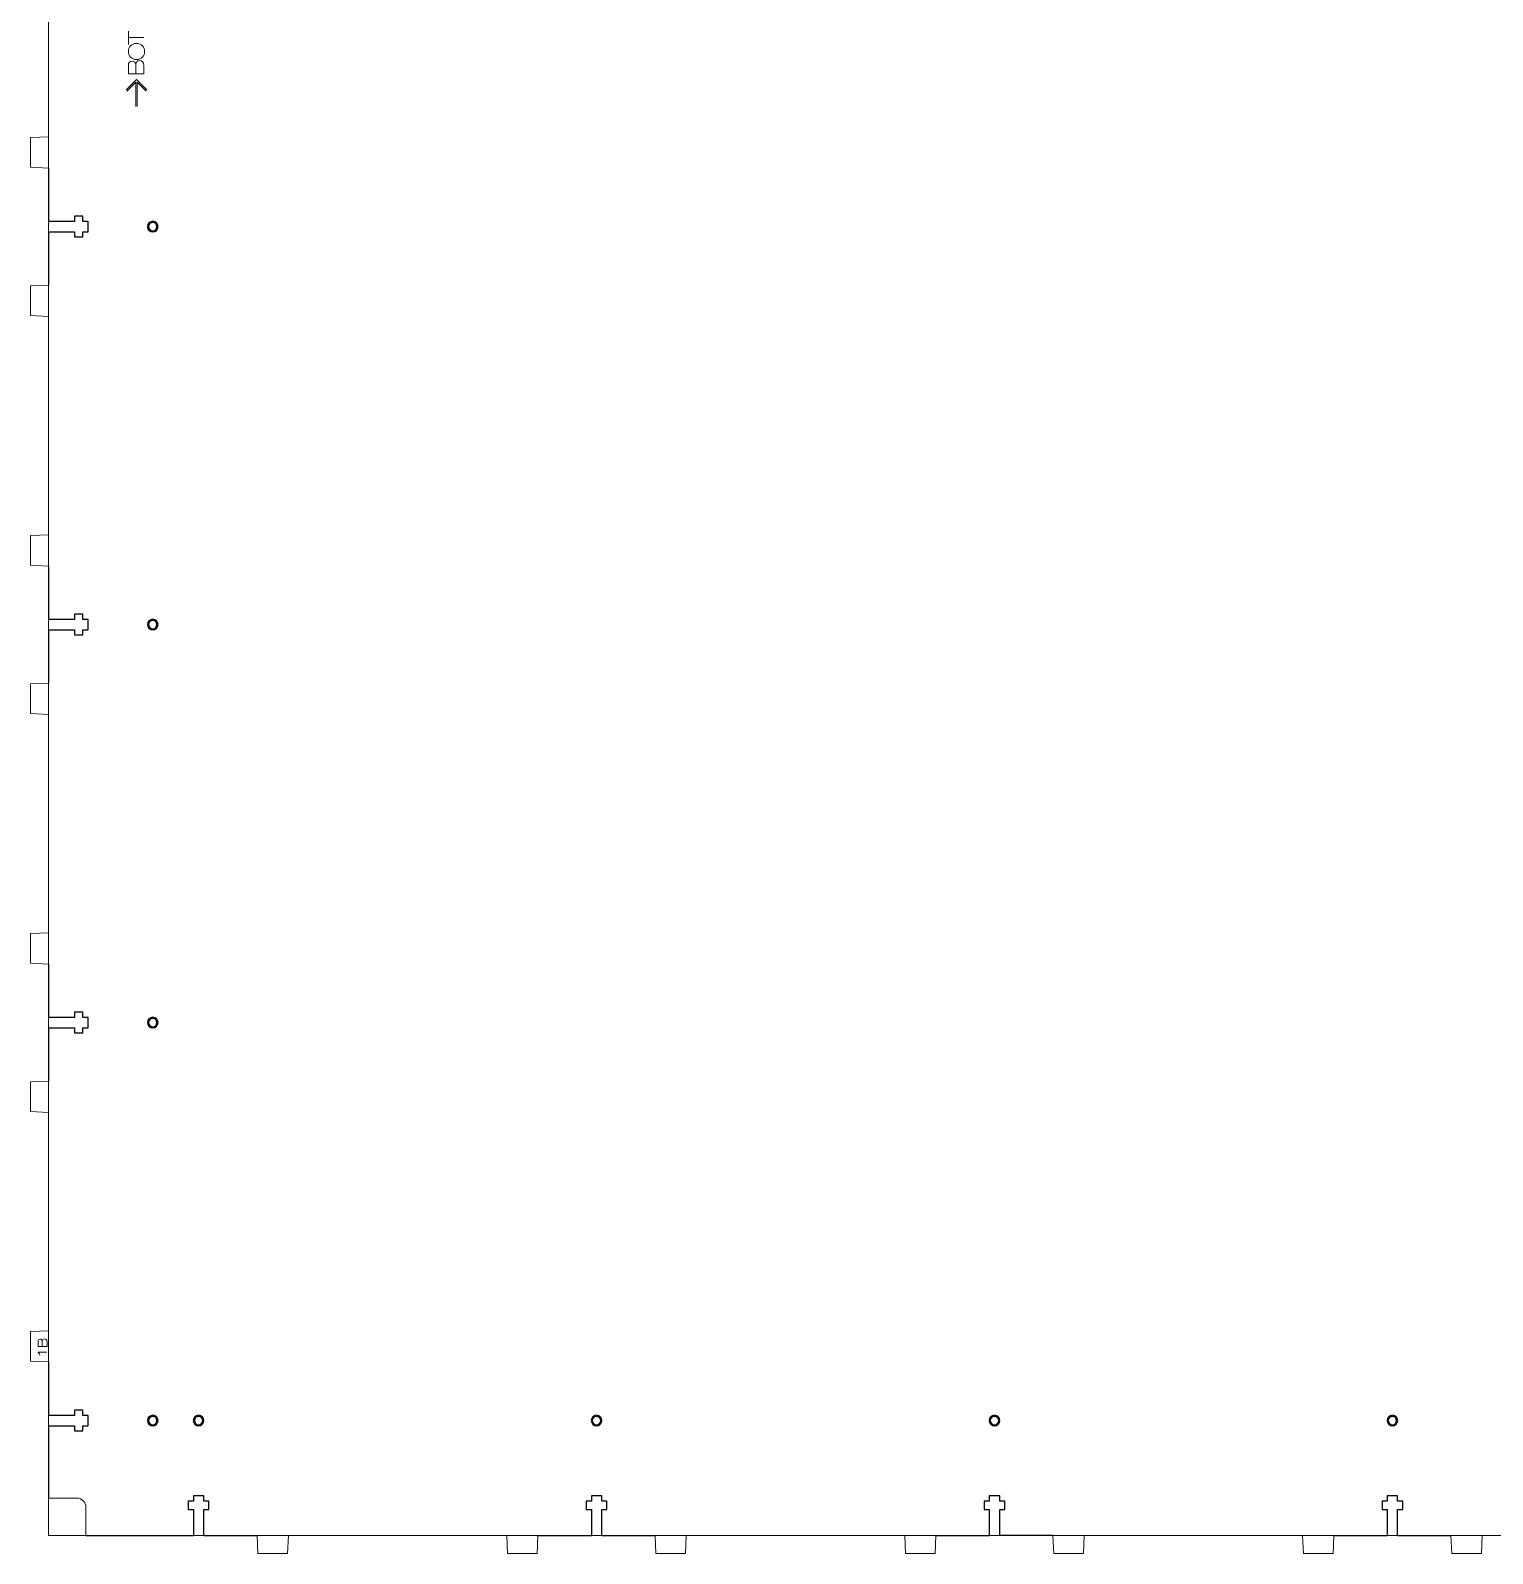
# Model space of a CAD drawing. Header units: millimetres. Extents: x 28 to 1378, y 89 to 912.
# Drawn here: x 27.6 to 422, y 88.9 to 499.7 of the extents above; entities that cross this region are included whole.
import ezdxf

# ---------------------------------------------------------------- set-up
doc = ezdxf.new("R2010")
doc.units = ezdxf.units.MM
doc.layers.add('CHANGED_PARTS', color=3, linetype='Continuous', true_color=0x00ff00)
doc.layers.add('ORIGIONAL_PARTS_THAT_WERE_', color=6, linetype='Continuous', true_color=0xff00ff)
for name, color, linetype, lineweight, true_color in [('New Bottom board', 1, 'Continuous', 0, 0xff0000), ('New Bottom Board Text', 5, 'Continuous', 0, 0x0000ff), ('Referance lines', 2, 'Continuous', 0, 0xffff00)]:
    doc.layers.add(name, color=color, linetype=linetype, lineweight=lineweight, true_color=true_color)

msp = doc.modelspace()

# ---------------------------------------------------------------- linework, layer by layer
at = {"layer": 'CHANGED_PARTS'}
for p, q in [((32.47, 462.56), (32.47, 448.16)), ((39.49, 448.16), (32.47, 448.16)), ((41.69, 449.56), (39.49, 449.56)), ((39.49, 449.56), (39.49, 448.16)), ((41.69, 448.16), (41.69, 449.56)), ((43.13, 448.16), (41.69, 448.16)), ((43.13, 445.36), (43.13, 448.16)), ((32.47, 445.36), (39.49, 445.36)), ((32.47, 445.36), (32.47, 430.98)), ((39.49, 445.36), (39.49, 443.96)), ((39.49, 443.96), (41.69, 443.96)), ((41.69, 443.96), (41.69, 445.36)), ((41.69, 445.36), (43.13, 445.36)), ((32.47, 355.22), (32.47, 340.82)), ((41.69, 342.22), (39.49, 342.22)), ((39.49, 342.22), (39.49, 340.82)), ((41.69, 340.82), (41.69, 342.22)), ((39.49, 340.82), (32.47, 340.82)), ((32.47, 338.02), (39.49, 338.02)), ((32.47, 338.02), (32.47, 323.64)), ((39.49, 338.02), (39.49, 336.62)), ((43.13, 340.82), (41.69, 340.82)), ((41.69, 336.62), (41.69, 338.02)), ((41.69, 338.02), (43.13, 338.02)), ((43.13, 338.02), (43.13, 340.82)), ((39.49, 336.62), (41.69, 336.62)), ((32.47, 247.88), (32.47, 233.48)), ((41.69, 234.88), (39.49, 234.88)), ((39.49, 234.88), (39.49, 233.48)), ((41.69, 233.48), (41.69, 234.88)), ((39.49, 233.48), (32.47, 233.48)), ((32.47, 230.68), (39.49, 230.68)), ((32.47, 230.68), (32.47, 216.3)), ((39.49, 230.68), (39.49, 229.28)), ((43.13, 233.48), (41.69, 233.48)), ((41.69, 229.28), (41.69, 230.68)), ((41.69, 230.68), (43.13, 230.68)), ((43.13, 230.68), (43.13, 233.48)), ((39.49, 229.28), (41.69, 229.28)), ((32.47, 140.54), (32.47, 126.14)), ((41.69, 127.54), (39.49, 127.54)), ((39.49, 127.54), (39.49, 126.14)), ((41.69, 126.14), (41.69, 127.54)), ((39.49, 126.14), (32.47, 126.14)), ((32.47, 123.34), (39.49, 123.34)), ((32.47, 123.34), (32.47, 103.82)), ((39.49, 123.34), (39.49, 121.94)), ((43.13, 126.14), (41.69, 126.14)), ((41.69, 121.94), (41.69, 123.34)), ((41.69, 123.34), (43.13, 123.34)), ((43.13, 123.34), (43.13, 126.14)), ((39.49, 121.94), (41.69, 121.94)), ((71.55, 102.97), (70.15, 102.97)), ((70.15, 102.97), (70.15, 100.77)), ((74.35, 104.41), (71.55, 104.41)), ((71.55, 104.41), (71.55, 102.97)), ((74.35, 102.97), (74.35, 104.41)), ((75.75, 102.97), (74.35, 102.97)), ((75.75, 100.77), (75.75, 102.97)), ((178.89, 102.97), (177.49, 102.97)), ((177.49, 102.97), (177.49, 100.77)), ((181.69, 104.41), (178.89, 104.41)), ((178.89, 104.41), (178.89, 102.97)), ((181.69, 102.97), (181.69, 104.41)), ((183.09, 102.97), (181.69, 102.97)), ((183.09, 100.77), (183.09, 102.97)), ((286.23, 102.97), (284.83, 102.97)), ((284.83, 102.97), (284.83, 100.77)), ((289.03, 104.41), (286.23, 104.41)), ((286.23, 104.41), (286.23, 102.97)), ((289.03, 102.97), (289.03, 104.41)), ((290.43, 102.97), (289.03, 102.97)), ((290.43, 100.77), (290.43, 102.97)), ((392.17, 102.97), (392.17, 100.77)), ((393.56, 102.97), (392.17, 102.97)), ((396.37, 104.41), (393.56, 104.41)), ((393.56, 104.41), (393.56, 102.97)), ((396.37, 102.97), (396.37, 104.41)), ((397.77, 102.97), (396.37, 102.97)), ((397.77, 100.77), (397.77, 102.97)), ((70.15, 100.77), (71.55, 100.77)), ((71.55, 100.77), (71.55, 93.75)), ((74.35, 93.75), (74.35, 100.77)), ((74.35, 100.77), (75.75, 100.77)), ((177.49, 100.77), (178.89, 100.77)), ((178.89, 100.77), (178.89, 93.75)), ((181.69, 93.75), (181.69, 100.77)), ((181.69, 100.77), (183.09, 100.77)), ((284.83, 100.77), (286.23, 100.77)), ((286.23, 100.77), (286.23, 93.75)), ((289.03, 93.75), (289.03, 100.77)), ((289.03, 100.77), (290.43, 100.77)), ((392.17, 100.77), (393.56, 100.77)), ((393.56, 100.77), (393.56, 93.75)), ((396.37, 93.75), (396.37, 100.77)), ((396.37, 100.77), (397.77, 100.77)), ((42.55, 93.75), (71.55, 93.75)), ((74.35, 93.75), (88.72, 93.75)), ((164.49, 93.75), (178.89, 93.75)), ((181.69, 93.75), (196.06, 93.75)), ((271.83, 93.75), (286.23, 93.75)), ((303.4, 93.75), (289.03, 93.75)), ((379.17, 93.75), (393.56, 93.75)), ((396.37, 93.75), (410.74, 93.75))]:
    msp.add_line(p, q, dxfattribs=at)
at = {"layer": 'CHANGED_PARTS', "color": 3, "true_color": 0x00ff00}
for points in [[(60.58, 448.19), (59.79, 448.19), (59.15, 447.55), (59.15, 446.76)], [(62, 446.76), (62, 447.55), (61.36, 448.19), (60.58, 448.19)], [(59.15, 446.76), (59.15, 445.97), (59.79, 445.34), (60.58, 445.34)], [(60.58, 445.34), (61.36, 445.34), (62, 445.97), (62, 446.76)], [(60.58, 340.85), (59.79, 340.85), (59.15, 340.21), (59.15, 339.42)], [(59.15, 339.42), (59.15, 338.64), (59.79, 338), (60.58, 338)], [(62, 339.42), (62, 340.21), (61.36, 340.85), (60.58, 340.85)], [(60.58, 338), (61.36, 338), (62, 338.64), (62, 339.42)], [(60.58, 233.51), (59.79, 233.51), (59.15, 232.87), (59.15, 232.08)], [(59.15, 232.08), (59.15, 231.3), (59.79, 230.66), (60.58, 230.66)], [(62, 232.08), (62, 232.87), (61.36, 233.51), (60.58, 233.51)], [(60.58, 230.66), (61.36, 230.66), (62, 231.3), (62, 232.08)], [(60.58, 126.17), (59.79, 126.17), (59.15, 125.53), (59.15, 124.74)], [(59.15, 124.74), (59.15, 123.96), (59.79, 123.32), (60.58, 123.32)], [(62, 124.74), (62, 125.53), (61.36, 126.17), (60.58, 126.17)], [(60.58, 123.32), (61.36, 123.32), (62, 123.96), (62, 124.74)], [(72.94, 126.17), (72.16, 126.17), (71.52, 125.53), (71.52, 124.74)], [(71.52, 124.74), (71.52, 123.96), (72.16, 123.32), (72.94, 123.32)], [(74.37, 124.74), (74.37, 125.53), (73.73, 126.17), (72.94, 126.17)], [(72.94, 123.32), (73.73, 123.32), (74.37, 123.96), (74.37, 124.74)], [(180.28, 126.17), (179.5, 126.17), (178.86, 125.53), (178.86, 124.74)], [(178.86, 124.74), (178.86, 123.96), (179.5, 123.32), (180.28, 123.32)], [(181.71, 124.74), (181.71, 125.53), (181.07, 126.17), (180.28, 126.17)], [(180.28, 123.32), (181.07, 123.32), (181.71, 123.96), (181.71, 124.74)], [(287.62, 126.17), (286.84, 126.17), (286.2, 125.53), (286.2, 124.74)], [(286.2, 124.74), (286.2, 123.96), (286.84, 123.32), (287.62, 123.32)], [(289.05, 124.74), (289.05, 125.53), (288.41, 126.17), (287.62, 126.17)], [(287.62, 123.32), (288.41, 123.32), (289.05, 123.96), (289.05, 124.74)], [(394.96, 126.17), (394.18, 126.17), (393.54, 125.53), (393.54, 124.74)], [(393.54, 124.74), (393.54, 123.96), (394.18, 123.32), (394.96, 123.32)], [(396.39, 124.74), (396.39, 125.53), (395.75, 126.17), (394.96, 126.17)], [(394.96, 123.32), (395.75, 123.32), (396.39, 123.96), (396.39, 124.74)]]:
    msp.add_open_spline(points, degree=3, dxfattribs=at)
at = {"layer": 'New Bottom board', "color": 1, "true_color": 0xff0000}
for p, q in [((32.47, 470.99), (32.47, 529.89)), ((27.6, 470.79), (32.47, 470.99)), ((27.6, 462.76), (27.6, 470.79)), ((32.47, 462.56), (27.6, 462.76)), ((27.6, 430.78), (32.47, 430.98)), ((27.6, 422.75), (27.6, 430.78)), ((32.47, 422.55), (27.6, 422.75)), ((32.47, 363.65), (32.47, 422.55)), ((27.6, 363.45), (32.47, 363.65)), ((27.6, 355.42), (27.6, 363.45)), ((32.47, 355.22), (27.6, 355.42)), ((27.6, 323.44), (32.47, 323.64)), ((27.6, 315.41), (27.6, 323.44)), ((32.47, 315.21), (27.6, 315.41)), ((32.47, 256.31), (32.47, 315.21)), ((27.6, 256.11), (32.47, 256.31)), ((27.6, 248.08), (27.6, 256.11)), ((32.47, 247.88), (27.6, 248.08)), ((27.6, 216.1), (32.47, 216.3)), ((27.6, 208.07), (27.6, 216.1)), ((32.47, 207.87), (27.6, 208.07)), ((32.47, 148.97), (32.47, 207.87)), ((27.6, 148.77), (32.47, 148.97)), ((27.6, 140.74), (27.6, 148.77)), ((32.47, 140.54), (27.6, 140.74)), ((32.47, 103.82), (40.15, 103.82)), ((88.92, 88.88), (88.72, 93.75)), ((97.16, 93.75), (96.96, 88.88)), ((156.06, 93.75), (97.16, 93.75)), ((156.26, 88.88), (156.06, 93.75)), ((164.49, 93.75), (164.29, 88.88)), ((196.26, 88.88), (196.06, 93.75)), ((204.5, 93.75), (204.3, 88.88)), ((263.4, 93.75), (204.5, 93.75)), ((263.6, 88.88), (263.4, 93.75)), ((271.83, 93.75), (271.63, 88.88)), ((303.6, 88.88), (303.4, 93.75)), ((311.84, 93.75), (311.64, 88.88)), ((370.74, 93.75), (311.84, 93.75)), ((370.94, 88.88), (370.74, 93.75)), ((379.17, 93.75), (378.97, 88.88)), ((410.94, 88.88), (410.74, 93.75)), ((419.18, 93.75), (418.98, 88.88)), ((478.08, 93.75), (419.18, 93.75)), ((96.96, 88.88), (88.92, 88.88)), ((164.29, 88.88), (156.26, 88.88)), ((204.3, 88.88), (196.26, 88.88)), ((271.63, 88.88), (263.6, 88.88)), ((311.64, 88.88), (303.6, 88.88)), ((378.97, 88.88), (370.94, 88.88)), ((418.98, 88.88), (410.94, 88.88))]:
    msp.add_line(p, q, dxfattribs=at)
at = {"layer": 'New Bottom board'}
msp.add_line((42.55, 101.42), (42.55, 93.75), dxfattribs=at)
at = {"layer": 'New Bottom board', "color": 1, "true_color": 0xff0000}
msp.add_open_spline([(40.15, 103.82), (41.48, 103.82), (42.55, 102.74), (42.55, 101.42)], degree=3, dxfattribs=at)
at = {"layer": 'New Bottom Board Text', "color": 5, "true_color": 0x0000ff}
for points in [[(54.02, 495.91), (54.02, 499.51)], [(58.18, 497.72), (54.02, 497.72)], [(54.02, 488.01), (54.02, 490.27)], [(58.18, 490.12), (58.18, 488.01), (54.02, 488.01), (54.02, 488.01)], [(56, 490.47), (56, 488.01)], [(56, 490.47), (56.01, 490.47)], [(53.41, 483.61), (56.19, 486.4), (58.98, 483.61)], [(53.6, 483.32), (55.99, 485.71), (55.99, 479.17)], [(56.39, 479.17), (56.39, 485.71), (58.79, 483.31)], [(29.64, 144.74), (29.64, 146.05)], [(32.06, 145.96), (32.06, 144.74), (29.64, 144.74), (29.64, 144.74)], [(30.79, 146.17), (30.79, 144.74)], [(30.79, 146.17), (30.79, 146.17)], [(29.66, 143.14), (29.66, 143.22), (32.04, 143.22)]]:
    msp.add_lwpolyline(points, dxfattribs=at)
for points in [[(54.02, 493.99), (54.02, 495.19), (54.82, 496.15), (56.19, 496.15)], [(56.19, 491.83), (54.82, 491.83), (54.02, 492.8), (54.02, 493.99)], [(56.19, 496.15), (57.57, 496.15), (58.37, 495.19), (58.37, 493.99)], [(58.37, 493.99), (58.37, 492.8), (57.57, 491.83), (56.19, 491.83)], [(54.02, 490.27), (54.02, 490.93), (54.37, 491.39), (55.05, 491.39)], [(55.05, 491.39), (55.54, 491.39), (56.01, 490.96), (56, 490.47)], [(56.01, 490.47), (56.03, 491.01), (56.32, 491.52), (57.05, 491.52)], [(57.05, 491.52), (57.54, 491.52), (58.18, 491.21), (58.18, 490.12)], [(29.64, 146.05), (29.64, 146.43), (29.85, 146.7), (30.24, 146.7)], [(30.24, 146.7), (30.52, 146.7), (30.79, 146.45), (30.79, 146.17)], [(30.79, 146.17), (30.81, 146.48), (30.98, 146.78), (31.4, 146.78)], [(31.4, 146.78), (31.68, 146.78), (32.06, 146.6), (32.06, 145.96)], [(30.11, 142.39), (30.01, 142.75), (29.82, 142.99), (29.66, 143.14)]]:
    msp.add_open_spline(points, degree=3, dxfattribs=at)
at = {"layer": 'ORIGIONAL_PARTS_THAT_WERE_', "color": 6, "true_color": 0xff00ff}
for points in [[(60.58, 447.9), (59.95, 447.9), (59.44, 447.39), (59.44, 446.76)], [(61.72, 446.76), (61.72, 447.39), (61.21, 447.9), (60.58, 447.9)], [(59.44, 446.76), (59.44, 446.13), (59.95, 445.62), (60.58, 445.62)], [(60.58, 445.62), (61.21, 445.62), (61.72, 446.13), (61.72, 446.76)], [(60.58, 340.56), (59.95, 340.56), (59.44, 340.05), (59.44, 339.42)], [(59.44, 339.42), (59.44, 338.79), (59.95, 338.28), (60.58, 338.28)], [(61.72, 339.42), (61.72, 340.05), (61.21, 340.56), (60.58, 340.56)], [(60.58, 338.28), (61.21, 338.28), (61.72, 338.79), (61.72, 339.42)], [(60.58, 233.22), (59.95, 233.22), (59.44, 232.71), (59.44, 232.08)], [(59.44, 232.08), (59.44, 231.45), (59.95, 230.94), (60.58, 230.94)], [(61.72, 232.08), (61.72, 232.71), (61.21, 233.22), (60.58, 233.22)], [(60.58, 230.94), (61.21, 230.94), (61.72, 231.45), (61.72, 232.08)], [(60.58, 125.88), (59.95, 125.88), (59.44, 125.37), (59.44, 124.74)], [(59.44, 124.74), (59.44, 124.11), (59.95, 123.6), (60.58, 123.6)], [(61.72, 124.74), (61.72, 125.37), (61.21, 125.88), (60.58, 125.88)], [(60.58, 123.6), (61.21, 123.6), (61.72, 124.11), (61.72, 124.74)], [(72.94, 125.88), (72.32, 125.88), (71.8, 125.37), (71.8, 124.74)], [(71.8, 124.74), (71.8, 124.11), (72.32, 123.6), (72.94, 123.6)], [(74.08, 124.74), (74.08, 125.37), (73.57, 125.88), (72.94, 125.88)], [(72.94, 123.6), (73.57, 123.6), (74.08, 124.11), (74.08, 124.74)], [(180.28, 125.88), (179.66, 125.88), (179.14, 125.37), (179.14, 124.74)], [(179.14, 124.74), (179.14, 124.11), (179.66, 123.6), (180.28, 123.6)], [(181.42, 124.74), (181.42, 125.37), (180.91, 125.88), (180.28, 125.88)], [(180.28, 123.6), (180.91, 123.6), (181.42, 124.11), (181.42, 124.74)], [(287.62, 125.88), (287, 125.88), (286.48, 125.37), (286.48, 124.74)], [(286.48, 124.74), (286.48, 124.11), (287, 123.6), (287.62, 123.6)], [(288.76, 124.74), (288.76, 125.37), (288.25, 125.88), (287.62, 125.88)], [(287.62, 123.6), (288.25, 123.6), (288.76, 124.11), (288.76, 124.74)], [(394.96, 125.88), (394.34, 125.88), (393.82, 125.37), (393.82, 124.74)], [(393.82, 124.74), (393.82, 124.11), (394.34, 123.6), (394.96, 123.6)], [(396.1, 124.74), (396.1, 125.37), (395.59, 125.88), (394.96, 125.88)], [(394.96, 123.6), (395.59, 123.6), (396.1, 124.11), (396.1, 124.74)]]:
    msp.add_open_spline(points, degree=3, dxfattribs=at)
at = {"layer": 'Referance lines'}
for p, q in [((32.47, 93.75), (32.47, 907.11)), ((861.81, 93.75), (32.47, 93.75))]:
    msp.add_line(p, q, dxfattribs=at)

doc.saveas('drawing.dxf')
